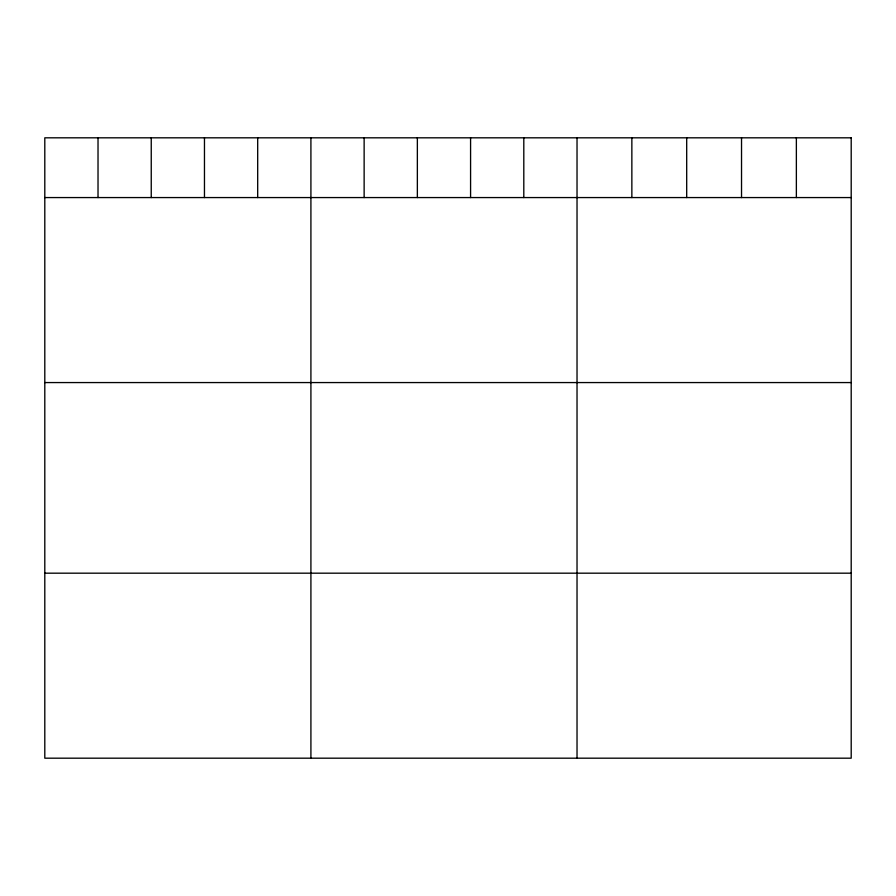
<?xml version="1.0" encoding="UTF-8"?>
<svg xmlns="http://www.w3.org/2000/svg" width="896" height="896" viewBox="0 0 896 896"><rect width="100%" height="100%" fill="white"/><g stroke="black" fill="none" stroke-linecap="round" stroke-linejoin="round"><path stroke-width="1.34" d="M44.8 197.568L851.2 197.568M44.8 382.57L851.2 382.57M44.8 573.182L851.2 573.182M796.365 137.816L796.365 197.568M741.53 137.816L741.53 197.568M686.694 137.816L686.694 197.568M631.859 137.816L631.859 197.568M577.024 137.816L577.024 758.184M523.802 137.816L523.802 197.568M470.579 137.816L470.579 197.568M417.357 137.816L417.357 197.568M364.134 137.816L364.134 197.568M310.912 137.816L310.912 758.184M257.69 137.816L257.69 197.568M204.467 137.816L204.467 197.568M151.245 137.816L151.245 197.568M98.022 137.816L98.022 197.568M851.2 137.816L44.8 137.816L44.8 758.184L851.2 758.184L851.2 137.816"/></g></svg>
